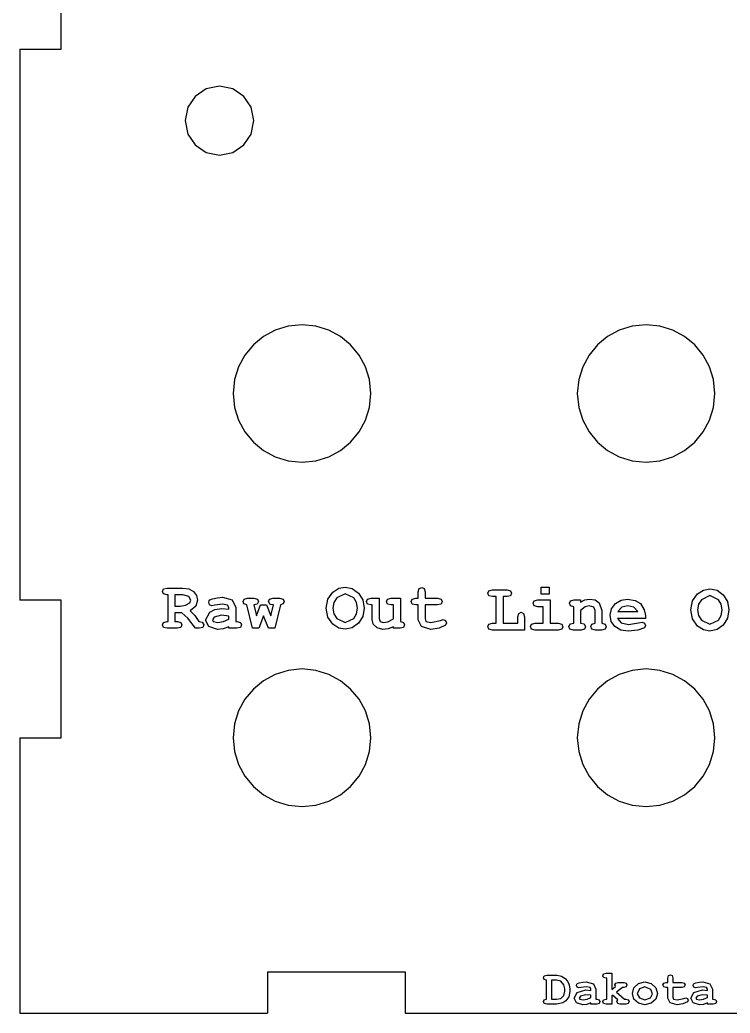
# Model space of a CAD drawing. Extents: x -1 to 139, y 154 to 298.
# Drawn here: x 0.1 to 51.7, y 154.1 to 226.2 of the extents above; entities that cross this region are included whole.
import ezdxf

# ---------------------------------------------------------------- set-up
doc = ezdxf.new("R2010")
doc.units = 0

msp = doc.modelspace()

# ---------------------------------------------------------------- linework, layer by layer
at = {"layer": 'VISIBLE'}
for p, q in [((3.132398, 224.052086), (3.132398, 234.052)), ((0.132292, 224.052086), (3.132398, 224.052086)), ((0.132292, 224.052086), (0.132292, 184.051634)), ((13.669825, 221.16934), (12.875428, 220.63415)), ((14.642379, 221.365569), (13.669825, 221.16934)), ((15.614933, 221.16934), (14.642379, 221.365569)), ((16.40933, 220.63415), (15.614933, 221.16934)), ((12.875428, 220.63415), (12.339507, 219.840246)), ((16.945251, 219.840246), (16.40933, 220.63415)), ((12.339507, 219.840246), (12.142383, 218.867873)), ((17.142375, 218.867873), (16.945251, 219.840246)), ((12.142383, 218.867873), (12.339507, 217.8955)), ((16.945251, 217.8955), (17.142375, 218.867873)), ((17.142375, 218.867873), (17.142375, 218.867873)), ((12.339507, 217.8955), (12.875428, 217.101595)), ((16.40933, 217.101595), (16.945251, 217.8955)), ((12.875428, 217.101595), (13.669825, 216.566405)), ((13.669825, 216.566405), (14.642379, 216.370176)), ((14.642379, 216.370176), (15.614933, 216.566405)), ((15.614933, 216.566405), (16.40933, 217.101595)), ((18.686831, 203.656588), (17.837721, 203.195908)), ((19.625078, 203.947721), (18.686831, 203.656588)), ((20.632372, 204.049227), (19.625078, 203.947721)), ((21.639665, 203.947721), (20.632372, 204.049227)), ((22.577912, 203.656588), (21.639665, 203.947721)), ((23.427022, 203.195908), (22.577912, 203.656588)), ((43.6868, 203.656588), (42.83769, 203.195908)), ((44.625047, 203.947721), (43.6868, 203.656588)), ((45.63234, 204.049227), (44.625047, 203.947721)), ((46.639634, 203.947721), (45.63234, 204.049227)), ((47.577881, 203.656588), (46.639634, 203.947721)), ((48.426991, 203.195908), (47.577881, 203.656588)), ((17.837721, 203.195908), (17.097838, 202.585759)), ((24.166905, 202.585759), (23.427022, 203.195908)), ((42.83769, 203.195908), (42.097807, 202.585759)), ((49.166874, 202.585759), (48.426991, 203.195908)), ((17.097838, 202.585759), (16.487272, 201.84622)), ((24.777471, 201.84622), (24.166905, 202.585759)), ((42.097807, 202.585759), (41.487241, 201.84622)), ((49.77744, 201.84622), (49.166874, 202.585759)), ((16.487272, 201.84622), (16.026114, 200.997369)), ((25.238629, 200.997369), (24.777471, 201.84622)), ((41.487241, 201.84622), (41.026082, 200.997369)), ((50.238598, 200.997369), (49.77744, 201.84622)), ((16.026114, 200.997369), (15.734452, 200.059287)), ((25.530291, 200.059287), (25.238629, 200.997369)), ((41.026082, 200.997369), (40.734421, 200.059287)), ((50.53026, 200.059287), (50.238598, 200.997369)), ((15.734452, 200.059287), (15.632379, 199.052051)), ((25.632364, 199.052051), (25.530291, 200.059287)), ((40.734421, 200.059287), (40.632347, 199.052051)), ((50.632333, 199.052051), (50.53026, 200.059287)), ((15.632379, 199.052051), (15.734452, 198.044815)), ((25.530291, 198.044815), (25.632364, 199.052051)), ((25.632364, 199.052051), (25.632364, 199.052051)), ((40.632347, 199.052051), (40.734421, 198.044815)), ((50.53026, 198.044815), (50.632333, 199.052051)), ((50.632333, 199.052051), (50.632333, 199.052051)), ((15.734452, 198.044815), (16.026114, 197.106732)), ((25.238629, 197.106732), (25.530291, 198.044815)), ((40.734421, 198.044815), (41.026082, 197.106732)), ((50.238598, 197.106732), (50.53026, 198.044815)), ((16.026114, 197.106732), (16.487272, 196.257882)), ((24.777471, 196.257882), (25.238629, 197.106732)), ((41.026082, 197.106732), (41.487241, 196.257882)), ((49.77744, 196.257882), (50.238598, 197.106732)), ((16.487272, 196.257882), (17.097838, 195.518343)), ((24.166905, 195.518343), (24.777471, 196.257882)), ((41.487241, 196.257882), (42.097807, 195.518343)), ((49.166874, 195.518343), (49.77744, 196.257882)), ((17.097838, 195.518343), (17.837721, 194.908194)), ((23.427022, 194.908194), (24.166905, 195.518343)), ((42.097807, 195.518343), (42.83769, 194.908194)), ((48.426991, 194.908194), (49.166874, 195.518343)), ((17.837721, 194.908194), (18.686831, 194.447513)), ((22.577912, 194.447513), (23.427022, 194.908194)), ((42.83769, 194.908194), (43.6868, 194.447513)), ((47.577881, 194.447513), (48.426991, 194.908194)), ((18.686831, 194.447513), (19.625078, 194.156381)), ((19.625078, 194.156381), (20.632372, 194.054874)), ((20.632372, 194.054874), (21.639665, 194.156381)), ((21.639665, 194.156381), (22.577912, 194.447513)), ((43.6868, 194.447513), (44.625047, 194.156381)), ((44.625047, 194.156381), (45.63234, 194.054874)), ((45.63234, 194.054874), (46.639634, 194.156381)), ((46.639634, 194.156381), (47.577881, 194.447513)), ((10.499987, 184.679378), (10.574745, 184.857834)), ((10.574745, 184.498509), (10.499987, 184.679378)), ((10.574745, 184.857834), (10.830371, 184.927769)), ((10.830371, 184.927769), (11.949339, 184.925388)), ((11.949339, 184.925388), (12.413566, 184.860275)), ((12.413566, 184.860275), (12.759626, 184.664937)), ((22.876154, 184.635971), (23.298179, 184.90908)), ((23.298179, 184.90908), (23.768435, 185.000116)), ((23.768435, 185.000116), (24.285113, 184.89039)), ((24.285113, 184.89039), (24.735474, 184.56121)), ((29.078709, 184.638381), (29.146233, 184.891595)), ((29.146233, 184.891595), (29.327099, 184.968766)), ((29.327099, 184.968766), (29.503145, 184.891595)), ((29.503145, 184.891595), (29.57308, 184.638381)), ((34.130956, 184.549177), (34.205714, 184.727633)), ((34.205714, 184.727633), (34.46134, 184.79757)), ((34.46134, 184.79757), (35.532076, 184.795189)), ((35.532076, 184.795189), (35.785293, 184.727665)), ((35.785293, 184.727665), (35.862461, 184.549209)), ((38.001522, 184.476829), (38.001522, 185.00014)), ((38.001522, 185.00014), (38.589946, 185.00014)), ((38.589946, 185.00014), (38.589946, 184.476829)), ((49.37689, 184.50577), (49.798914, 184.778879)), ((49.798914, 184.778879), (50.269169, 184.869915)), ((50.269169, 184.869915), (50.785848, 184.760189)), ((50.785848, 184.760189), (51.23621, 184.431012)), ((3.132398, 184.051634), (0.132292, 184.051634)), ((3.132398, 174.053042), (3.132398, 184.051634)), ((10.830371, 184.430985), (10.574745, 184.498509)), ((10.907542, 184.430985), (10.830371, 184.430985)), ((10.907542, 182.49691), (10.907542, 184.430985)), ((11.968632, 184.430985), (11.401913, 184.430985)), ((11.401913, 184.430985), (11.401913, 183.613466)), ((12.405126, 184.310407), (11.968632, 184.430985)), ((12.554643, 184.05237), (12.405126, 184.310407)), ((12.475061, 183.861857), (12.554643, 184.05237)), ((12.759626, 184.664937), (12.976667, 184.378564)), ((13.049014, 184.035518), (12.913966, 183.613495)), ((12.976667, 184.378564), (13.049014, 184.035518)), ((13.854478, 183.89803), (13.878595, 184.006552)), ((13.878595, 184.006552), (13.946119, 184.078897)), ((13.946119, 184.078897), (14.126986, 184.146421)), ((14.126986, 184.146421), (14.500779, 184.226002)), ((14.500779, 184.226002), (14.845634, 184.257353)), ((14.845634, 184.257353), (15.559458, 184.057193)), ((15.559458, 184.057193), (15.815084, 183.514591)), ((16.348039, 183.946261), (16.422798, 184.122307)), ((16.415563, 183.772629), (16.348039, 183.946261)), ((16.422798, 184.122307), (16.678424, 184.192241)), ((16.678424, 184.192241), (17.139034, 184.192241)), ((17.139034, 184.192241), (17.392248, 184.122307)), ((17.392248, 184.122307), (17.469419, 183.943851)), ((18.204947, 183.946261), (18.279706, 184.122307)), ((18.320702, 183.734044), (18.204947, 183.946261)), ((18.279706, 184.122307), (18.535332, 184.192241)), ((18.535332, 184.192241), (19.000764, 184.192241)), ((19.000764, 184.192241), (19.253979, 184.122307)), ((19.253979, 184.122307), (19.331149, 183.943851)), ((22.384195, 183.463947), (22.507185, 184.116277)), ((22.507185, 184.116277), (22.876154, 184.635971)), ((23.151073, 184.209122), (22.946693, 183.874517)), ((23.768435, 184.505746), (23.151073, 184.209122)), ((24.388208, 184.209122), (23.768435, 184.505746)), ((24.592588, 183.875723), (24.388208, 184.209122)), ((24.735474, 184.56121), (25.050183, 184.068648)), ((25.050183, 184.068648), (25.155086, 183.463947)), ((25.321485, 183.946261), (25.396243, 184.122307)), ((25.396243, 183.765395), (25.321485, 183.946261)), ((25.396243, 184.122307), (25.65187, 184.192241)), ((25.65187, 184.192241), (26.230646, 184.192241)), ((26.230646, 184.192241), (26.230646, 182.721184)), ((26.778072, 183.946261), (26.85283, 184.122307)), ((26.85283, 183.765395), (26.778072, 183.946261)), ((26.85283, 184.122307), (27.108457, 184.192241)), ((27.108457, 184.192241), (27.781284, 184.192241)), ((27.781284, 184.192241), (27.781284, 182.49691)), ((28.569868, 183.946261), (28.644626, 184.122307)), ((28.644626, 183.765395), (28.569868, 183.946261)), ((28.644626, 184.122307), (28.900253, 184.192241)), ((28.900253, 184.192241), (29.078709, 184.192241)), ((29.078709, 184.192241), (29.078709, 184.638381)), ((29.57308, 184.638381), (29.57308, 184.192241)), ((29.57308, 184.192241), (30.487063, 184.192241)), ((30.487063, 184.192241), (30.74028, 184.122307)), ((30.74028, 184.122307), (30.817448, 183.943851)), ((34.205714, 184.368311), (34.130956, 184.549177)), ((34.46134, 184.300786), (34.205714, 184.368311)), ((34.748318, 184.300786), (34.46134, 184.300786)), ((34.748318, 182.366709), (34.748318, 184.300786)), ((35.532076, 184.300818), (35.242688, 184.300786)), ((35.242688, 184.300786), (35.242688, 182.366709)), ((35.785293, 184.368342), (35.532076, 184.300818)), ((35.862461, 184.549209), (35.785293, 184.368342)), ((37.434804, 183.81606), (37.509561, 183.992105)), ((37.509561, 183.992105), (37.765188, 184.06204)), ((37.765188, 184.06204), (38.657468, 184.06204)), ((38.589946, 184.476829), (38.001522, 184.476829)), ((38.657468, 184.06204), (38.657468, 182.366709)), ((40.075472, 183.81606), (40.150229, 183.992105)), ((40.150229, 183.992105), (40.405856, 184.06204)), ((40.405856, 184.06204), (40.876113, 184.06204)), ((40.876113, 183.895644), (41.172734, 184.069276)), ((40.876113, 184.06204), (40.876113, 183.895644)), ((41.172734, 184.069276), (41.527236, 184.127154)), ((41.527236, 184.127154), (41.92032, 184.059027)), ((41.92032, 184.059027), (42.221766, 183.854647)), ((43.401023, 183.799179), (43.815813, 184.04516)), ((43.815813, 184.04516), (44.28848, 184.127154)), ((44.28848, 184.127154), (44.84073, 184.021046)), ((44.84073, 184.021046), (45.216936, 183.791946)), ((48.884929, 183.333746), (49.007919, 183.986077)), ((49.007919, 183.986077), (49.37689, 184.50577)), ((49.651807, 184.078923), (49.447429, 183.744317)), ((50.269169, 184.375544), (49.651807, 184.078923)), ((50.888942, 184.078923), (50.269169, 184.375544)), ((51.093322, 183.745522), (50.888942, 184.078923)), ((51.23621, 184.431012), (51.550919, 183.938447)), ((11.401913, 183.613466), (11.787764, 183.613466)), ((11.787764, 183.613466), (12.171203, 183.678577)), ((12.171203, 183.678577), (12.475061, 183.861857)), ((12.913966, 183.613495), (12.506411, 183.278287)), ((12.506411, 183.278287), (12.841619, 182.926196)), ((13.922002, 183.714751), (13.854478, 183.89803)), ((14.090812, 183.644816), (13.922002, 183.714751)), ((13.924414, 183.17456), (14.30303, 183.375323)), ((14.293383, 183.676167), (14.090812, 183.644816)), ((14.862513, 183.762982), (14.293383, 183.676167)), ((14.30303, 183.375323), (14.802224, 183.442244)), ((14.802224, 183.442244), (15.320711, 183.394013)), ((15.224249, 183.693047), (14.862513, 183.762982)), ((15.320711, 183.512178), (15.224249, 183.693047)), ((15.320711, 183.394013), (15.320711, 183.512178)), ((15.815084, 183.514591), (15.815084, 182.49691)), ((16.620547, 183.697871), (16.415563, 183.772629)), ((17.035336, 182.002537), (16.620547, 183.697871)), ((17.382602, 183.755748), (17.126976, 183.697871)), ((17.126976, 183.697871), (17.315078, 182.91411)), ((17.315078, 182.91411), (17.621347, 183.717161)), ((17.469419, 183.943851), (17.382602, 183.755748)), ((17.621347, 183.717161), (18.060253, 183.717161)), ((18.060253, 183.717161), (18.368934, 182.91411)), ((18.561859, 183.697871), (18.320702, 183.734044)), ((18.368934, 182.91411), (18.561859, 183.697871)), ((19.068288, 183.697871), (18.663145, 182.002537)), ((19.263625, 183.775039), (19.068288, 183.697871)), ((19.331149, 183.943851), (19.263625, 183.775039)), ((22.507185, 182.812221), (22.384195, 183.463947)), ((22.946693, 183.874517), (22.878566, 183.463947)), ((22.878566, 183.463947), (22.946693, 183.053378)), ((24.660715, 183.463947), (24.592588, 183.875723)), ((24.592588, 183.052172), (24.660715, 183.463947)), ((24.660715, 183.463947), (24.660715, 183.463947)), ((25.155086, 183.463947), (25.050183, 182.860452)), ((25.155086, 183.463947), (25.155086, 183.463947)), ((25.65187, 183.697871), (25.396243, 183.765395)), ((25.736274, 183.697871), (25.65187, 183.697871)), ((25.736274, 182.634369), (25.736274, 183.697871)), ((27.108457, 183.697871), (26.85283, 183.765395)), ((27.286913, 183.697871), (27.108457, 183.697871)), ((27.286913, 182.689833), (27.286913, 183.697871)), ((28.900253, 183.697871), (28.644626, 183.765395)), ((29.078709, 183.697871), (28.900253, 183.697871)), ((29.078709, 182.610252), (29.078709, 183.697871)), ((29.57308, 183.697871), (29.57308, 182.706716)), ((30.487063, 183.697871), (29.57308, 183.697871)), ((30.74028, 183.765395), (30.487063, 183.697871)), ((30.817448, 183.943851), (30.74028, 183.765395)), ((37.511974, 183.635194), (37.434804, 183.81606)), ((37.765188, 183.567669), (37.511974, 183.635194)), ((38.163097, 183.567669), (37.765188, 183.567669)), ((38.163097, 182.366709), (38.163097, 183.567669)), ((40.150229, 183.637604), (40.075472, 183.81606)), ((40.38174, 183.567669), (40.150229, 183.637604)), ((40.38174, 182.366709), (40.38174, 183.567669)), ((41.201674, 183.565259), (40.876113, 183.285515)), ((40.876113, 183.285515), (40.876113, 182.366709)), ((41.503119, 183.632781), (41.201674, 183.565259)), ((41.843151, 183.536319), (41.503119, 183.632781)), ((41.929968, 183.299985), (41.843151, 183.536319)), ((41.929968, 182.366709), (41.929968, 183.299985)), ((42.221766, 183.854647), (42.424339, 183.285515)), ((42.424339, 183.285515), (42.424339, 182.366709)), ((43.017584, 182.95272), (43.113444, 183.424784)), ((43.113444, 183.424784), (43.401023, 183.799179)), ((43.866456, 183.526672), (43.567422, 183.210757)), ((44.300539, 183.632781), (43.866456, 183.526672)), ((44.737032, 183.526672), (44.300539, 183.632781)), ((45.033656, 183.210757), (44.737032, 183.526672)), ((45.216936, 183.791946), (45.50391, 183.350629)), ((45.50391, 183.350629), (45.581081, 182.926193)), ((49.007919, 182.68202), (48.884929, 183.333746)), ((49.447429, 183.744317), (49.379303, 183.333746)), ((49.379303, 183.333746), (49.447429, 182.923178)), ((51.161449, 183.333746), (51.093322, 183.745522)), ((51.093322, 182.921971), (51.161449, 183.333746)), ((51.161449, 183.333746), (51.161449, 183.333746)), ((51.550919, 183.938447), (51.655822, 183.333746)), ((51.655822, 183.333746), (51.550919, 182.730252)), ((51.655822, 183.333746), (51.655822, 183.333746)), ((11.891461, 183.119122), (11.401913, 183.119093)), ((11.401913, 183.119093), (11.401913, 182.49691)), ((12.338204, 182.745931), (11.891461, 183.119122)), ((12.887439, 182.002566), (12.338204, 182.745931)), ((12.841619, 182.926196), (13.140654, 182.496939)), ((13.608498, 182.598195), (13.924414, 183.17456)), ((13.85689, 182.130351), (13.608498, 182.598195)), ((14.254798, 182.798355), (14.11975, 182.607842)), ((14.11975, 182.607842), (14.184863, 182.494497)), ((14.773285, 182.94546), (14.254798, 182.798355)), ((15.320711, 182.887583), (14.773285, 182.94546)), ((14.91798, 182.48485), (15.320711, 182.675366)), ((15.320711, 182.675366), (15.320711, 182.887583)), ((17.843212, 182.91411), (17.500769, 182.002537)), ((18.204947, 182.002537), (17.843212, 182.91411)), ((22.876154, 182.294337), (22.507185, 182.812221)), ((22.946693, 183.053378), (23.151073, 182.718773)), ((23.151073, 182.718773), (23.768435, 182.424562)), ((23.768435, 182.424562), (24.388208, 182.718773)), ((24.388208, 182.718773), (24.592588, 183.052172)), ((25.050183, 182.860452), (24.735474, 182.366685)), ((25.811033, 182.308807), (25.736274, 182.634369)), ((26.230646, 182.721184), (26.305404, 182.489674)), ((26.860064, 182.475203), (27.286913, 182.689833)), ((29.307806, 182.120705), (29.078709, 182.610252)), ((29.57308, 182.706716), (29.638191, 182.49691)), ((29.999926, 182.417326), (30.699282, 182.578901)), ((30.699282, 182.578901), (30.892208, 182.641602)), ((30.892208, 182.641602), (31.058605, 182.569255)), ((31.058605, 182.569255), (31.130952, 182.393212)), ((36.308601, 182.834552), (36.376125, 183.087769)), ((36.308601, 182.366709), (36.308601, 182.834552)), ((36.376125, 183.087769), (36.556994, 183.164937)), ((36.556994, 183.164937), (36.733037, 183.087769)), ((36.733037, 183.087769), (36.802974, 182.834552)), ((36.802974, 182.834552), (36.802974, 181.872338)), ((43.10621, 182.501756), (43.017584, 182.95272)), ((43.372086, 182.127962), (43.10621, 182.501756)), ((45.581081, 182.716387), (43.552952, 182.716387)), ((43.552952, 182.716387), (43.825459, 182.405293)), ((43.567422, 183.210757), (45.033656, 183.210757)), ((45.581081, 182.926193), (45.581081, 182.716387)), ((49.37689, 182.164136), (49.007919, 182.68202)), ((49.447429, 182.923178), (49.651807, 182.588572)), ((49.651807, 182.588572), (50.269169, 182.294361)), ((50.269169, 182.294361), (50.888942, 182.588572)), ((50.888942, 182.588572), (51.093322, 182.921971)), ((51.550919, 182.730252), (51.23621, 182.236483)), ((10.499987, 182.25093), (10.577157, 182.426973)), ((10.574745, 182.070061), (10.499987, 182.25093)), ((10.830371, 182.002537), (10.574745, 182.070061)), ((10.577157, 182.426973), (10.830371, 182.49691)), ((10.830371, 182.49691), (10.907542, 182.49691)), ((11.580369, 182.002537), (10.830371, 182.002537)), ((11.401913, 182.49691), (11.580369, 182.49691)), ((11.580369, 182.49691), (11.833584, 182.426973)), ((11.833584, 182.070061), (11.580369, 182.002537)), ((11.833584, 182.426973), (11.910754, 182.248517)), ((11.910754, 182.248517), (11.833584, 182.070061)), ((13.169593, 182.002566), (12.887439, 182.002566)), ((13.140654, 182.496939), (13.389045, 182.458352)), ((13.422807, 182.07009), (13.169593, 182.002566)), ((13.389045, 182.458352), (13.497566, 182.248546)), ((13.497566, 182.248546), (13.422807, 182.07009)), ((14.50319, 181.920545), (13.85689, 182.130351)), ((14.184863, 182.494497), (14.515247, 182.414916)), ((14.910745, 181.971186), (14.50319, 181.920545)), ((14.515247, 182.414916), (14.91798, 182.48485)), ((15.320711, 182.118292), (14.910745, 181.971186)), ((15.320711, 182.002537), (15.320711, 182.118292)), ((15.899489, 182.002537), (15.320711, 182.002537)), ((15.815084, 182.49691), (15.899489, 182.49691)), ((15.899489, 182.49691), (16.152704, 182.426973)), ((16.152704, 182.070061), (15.899489, 182.002537)), ((16.152704, 182.426973), (16.229874, 182.248517)), ((16.229874, 182.248517), (16.152704, 182.070061)), ((17.500769, 182.002537), (17.035336, 182.002537)), ((18.663145, 182.002537), (18.204947, 182.002537)), ((23.298179, 182.021226), (22.876154, 182.294337)), ((23.768435, 181.930189), (23.298179, 182.021226)), ((24.285113, 182.039313), (23.768435, 181.930189)), ((24.735474, 182.366685), (24.285113, 182.039313)), ((26.093187, 182.02424), (25.811033, 182.308807)), ((26.515212, 181.922955), (26.093187, 182.02424)), ((26.305404, 182.489674), (26.539326, 182.417326)), ((26.88177, 181.971186), (26.515212, 181.922955)), ((26.539326, 182.417326), (26.860064, 182.475203)), ((27.286913, 182.115881), (26.88177, 181.971186)), ((27.286913, 182.002537), (27.286913, 182.115881)), ((27.75717, 182.002537), (27.286913, 182.002537)), ((28.010384, 182.070061), (27.75717, 182.002537)), ((27.781284, 182.49691), (28.012794, 182.426973)), ((28.087554, 182.248517), (28.010384, 182.070061)), ((28.012794, 182.426973), (28.087554, 182.248517)), ((29.999926, 181.922955), (29.307806, 182.120705)), ((29.638191, 182.49691), (29.999926, 182.417326)), ((30.585938, 182.017007), (29.999926, 181.922955)), ((31.053781, 182.226813), (30.585938, 182.017007)), ((31.130952, 182.393212), (31.053781, 182.226813)), ((34.130956, 182.120728), (34.205714, 182.296774)), ((34.205714, 181.939862), (34.130956, 182.120728)), ((34.205714, 182.296774), (34.46134, 182.366709)), ((34.46134, 181.872338), (34.205714, 181.939862)), ((34.46134, 182.366709), (34.748318, 182.366709)), ((36.802974, 181.872338), (34.46134, 181.872338)), ((35.242688, 182.366709), (36.308601, 182.366709)), ((37.239467, 182.120728), (37.314225, 182.296774)), ((37.314225, 181.939862), (37.239467, 182.120728)), ((37.314225, 182.296774), (37.569852, 182.366709)), ((37.569852, 181.872338), (37.314225, 181.939862)), ((37.569852, 182.366709), (38.163097, 182.366709)), ((39.250716, 181.872338), (37.569852, 181.872338)), ((38.657468, 182.366709), (39.250716, 182.366709)), ((39.250716, 182.366709), (39.50393, 182.296774)), ((39.50393, 181.939862), (39.250716, 181.872338)), ((39.50393, 182.296774), (39.581101, 182.118318)), ((39.581101, 182.118318), (39.50393, 181.939862)), ((40.017594, 182.120728), (40.133349, 182.330535)), ((40.092352, 181.939862), (40.017594, 182.120728)), ((40.347979, 181.872338), (40.092352, 181.939862)), ((40.133349, 182.330535), (40.38174, 182.366709)), ((40.909874, 181.872338), (40.347979, 181.872338)), ((40.876113, 182.366709), (41.122093, 182.330535)), ((41.163088, 181.939862), (40.909874, 181.872338)), ((41.122093, 182.330535), (41.240259, 182.118318)), ((41.240259, 182.118318), (41.163088, 181.939862)), ((41.623697, 182.120728), (41.698455, 182.296774)), ((41.698455, 181.939862), (41.623697, 182.120728)), ((41.698455, 182.296774), (41.929968, 182.366709)), ((41.954082, 181.872338), (41.698455, 181.939862)), ((42.400222, 181.872338), (41.954082, 181.872338)), ((42.653439, 181.939862), (42.400222, 181.872338)), ((42.424339, 182.366709), (42.655849, 182.296774)), ((42.730607, 182.118318), (42.653439, 181.939862)), ((42.655849, 182.296774), (42.730607, 182.118318)), ((43.788081, 181.876558), (43.372086, 182.127962)), ((44.322243, 181.792757), (43.788081, 181.876558)), ((43.825459, 182.405293), (44.358417, 182.287127)), ((45.04089, 181.872338), (44.322243, 181.792757)), ((44.358417, 182.287127), (45.089121, 182.405293)), ((45.511147, 182.043557), (45.04089, 181.872338)), ((45.089121, 182.405293), (45.349571, 182.453526)), ((45.349571, 182.453526), (45.51597, 182.383589)), ((45.583492, 182.207546), (45.511147, 182.043557)), ((45.51597, 182.383589), (45.583492, 182.207546)), ((49.798914, 181.891027), (49.37689, 182.164136)), ((50.269169, 181.79999), (49.798914, 181.891027)), ((50.785848, 181.909114), (50.269169, 181.79999)), ((51.23621, 182.236483), (50.785848, 181.909114)), ((19.625078, 178.947752), (18.686831, 178.65662)), ((20.632372, 179.049258), (19.625078, 178.947752)), ((21.639665, 178.947752), (20.632372, 179.049258)), ((22.577912, 178.65662), (21.639665, 178.947752)), ((44.625047, 178.947752), (43.6868, 178.65662)), ((45.63234, 179.049258), (44.625047, 178.947752)), ((46.639634, 178.947752), (45.63234, 179.049258)), ((47.577881, 178.65662), (46.639634, 178.947752)), ((17.837721, 178.195939), (17.097838, 177.58579)), ((18.686831, 178.65662), (17.837721, 178.195939)), ((23.427022, 178.195939), (22.577912, 178.65662)), ((24.166905, 177.58579), (23.427022, 178.195939)), ((42.83769, 178.195939), (42.097807, 177.58579)), ((43.6868, 178.65662), (42.83769, 178.195939)), ((48.426991, 178.195939), (47.577881, 178.65662)), ((49.166874, 177.58579), (48.426991, 178.195939)), ((17.097838, 177.58579), (16.487272, 176.846251)), ((24.777471, 176.846251), (24.166905, 177.58579)), ((42.097807, 177.58579), (41.487241, 176.846251)), ((49.77744, 176.846251), (49.166874, 177.58579)), ((16.487272, 176.846251), (16.026114, 175.997401)), ((25.238629, 175.997401), (24.777471, 176.846251)), ((41.487241, 176.846251), (41.026082, 175.997401)), ((50.238598, 175.997401), (49.77744, 176.846251)), ((16.026114, 175.997401), (15.734452, 175.059318)), ((25.530291, 175.059318), (25.238629, 175.997401)), ((41.026082, 175.997401), (40.734421, 175.059318)), ((50.53026, 175.059318), (50.238598, 175.997401)), ((15.734452, 175.059318), (15.632379, 174.052082)), ((25.632364, 174.052082), (25.530291, 175.059318)), ((40.734421, 175.059318), (40.632347, 174.052082)), ((50.632333, 174.052082), (50.53026, 175.059318)), ((0.132292, 174.053042), (3.132398, 174.053042)), ((0.132292, 174.053042), (0.132292, 154.053213)), ((15.632379, 174.052082), (15.734452, 173.044846)), ((25.530291, 173.044846), (25.632364, 174.052082)), ((25.632364, 174.052082), (25.632364, 174.052082)), ((40.632347, 174.052082), (40.734421, 173.044846)), ((50.53026, 173.044846), (50.632333, 174.052082)), ((50.632333, 174.052082), (50.632333, 174.052082)), ((15.734452, 173.044846), (16.026114, 172.106763)), ((25.238629, 172.106763), (25.530291, 173.044846)), ((40.734421, 173.044846), (41.026082, 172.106763)), ((50.238598, 172.106763), (50.53026, 173.044846)), ((16.026114, 172.106763), (16.487272, 171.257913)), ((24.777471, 171.257913), (25.238629, 172.106763)), ((41.026082, 172.106763), (41.487241, 171.257913)), ((49.77744, 171.257913), (50.238598, 172.106763)), ((16.487272, 171.257913), (17.097838, 170.518374)), ((24.166905, 170.518374), (24.777471, 171.257913)), ((41.487241, 171.257913), (42.097807, 170.518374)), ((49.166874, 170.518374), (49.77744, 171.257913)), ((17.097838, 170.518374), (17.837721, 169.908225)), ((23.427022, 169.908225), (24.166905, 170.518374)), ((42.097807, 170.518374), (42.83769, 169.908225)), ((48.426991, 169.908225), (49.166874, 170.518374)), ((17.837721, 169.908225), (18.686831, 169.447544)), ((22.577912, 169.447544), (23.427022, 169.908225)), ((42.83769, 169.908225), (43.6868, 169.447544)), ((47.577881, 169.447544), (48.426991, 169.908225)), ((18.686831, 169.447544), (19.625078, 169.156412)), ((19.625078, 169.156412), (20.632372, 169.054906)), ((20.632372, 169.054906), (21.639665, 169.156412)), ((21.639665, 169.156412), (22.577912, 169.447544)), ((43.6868, 169.447544), (44.625047, 169.156412)), ((44.625047, 169.156412), (45.63234, 169.054906)), ((45.63234, 169.054906), (46.639634, 169.156412)), ((46.639634, 169.156412), (47.577881, 169.447544)), ((18.132402, 157.050939), (18.132402, 154.053213)), ((18.132402, 157.050939), (28.132317, 157.050939)), ((28.132317, 157.050939), (28.132317, 154.053213)), ((38.185296, 156.626392), (38.238694, 156.75386)), ((38.238694, 156.498923), (38.185296, 156.626392)), ((38.238694, 156.75386), (38.421283, 156.803813)), ((38.421283, 156.803813), (39.160255, 156.801961)), ((39.160255, 156.801961), (39.496149, 156.738228)), ((39.496149, 156.738228), (39.761422, 156.576309)), ((39.761422, 156.576309), (39.918172, 156.373048)), ((42.488204, 156.772809), (42.541602, 156.898555)), ((42.541602, 156.643619), (42.488204, 156.772809)), ((42.541602, 156.898555), (42.724191, 156.948508)), ((42.724191, 156.595385), (42.541602, 156.643619)), ((42.724191, 156.948508), (43.137602, 156.948508)), ((42.784481, 156.595385), (42.724191, 156.595385)), ((42.784481, 155.067492), (42.784481, 156.595385)), ((43.137602, 156.948508), (43.137602, 155.758231)), ((47.221747, 156.596981), (47.269978, 156.777847)), ((47.221747, 156.278309), (47.221747, 156.596981)), ((47.269978, 156.777847), (47.399169, 156.832967)), ((47.399169, 156.832967), (47.524914, 156.777847)), ((47.524914, 156.777847), (47.574868, 156.596981)), ((47.574868, 156.596981), (47.574868, 156.278309)), ((38.404058, 156.44897), (38.238694, 156.498923)), ((38.404058, 155.067492), (38.404058, 156.44897)), ((39.129249, 156.44897), (38.757179, 156.44897)), ((38.757179, 156.44897), (38.757179, 155.067492)), ((39.441028, 156.3749), (39.129249, 156.44897)), ((39.66668, 156.106184), (39.441028, 156.3749)), ((39.730416, 155.813352), (39.66668, 156.106184)), ((39.730416, 155.646265), (39.730416, 155.813352)), ((39.918172, 156.373048), (40.042195, 156.116389)), ((40.042195, 156.116389), (40.083536, 155.80461)), ((40.581352, 156.068299), (40.598576, 156.145814)), ((40.629582, 155.937386), (40.581352, 156.068299)), ((40.598576, 156.145814), (40.646807, 156.197489)), ((40.750161, 155.887432), (40.629582, 155.937386)), ((40.646807, 156.197489), (40.775997, 156.24572)), ((40.894853, 155.909816), (40.750161, 155.887432)), ((40.775997, 156.24572), (41.042991, 156.302566)), ((41.301372, 155.971826), (40.894853, 155.909816)), ((41.042991, 156.302566), (41.289315, 156.32495)), ((41.289315, 156.32495), (41.799187, 156.181979)), ((41.559753, 155.921873), (41.301372, 155.971826)), ((41.628656, 155.792683), (41.559753, 155.921873)), ((41.799187, 156.181979), (41.981776, 155.794408)), ((43.137602, 155.758231), (43.413207, 155.980439)), ((43.370144, 156.101017), (43.423545, 156.228485)), ((43.413207, 155.980439), (43.370144, 156.101017)), ((43.423545, 156.228485), (43.604411, 156.278438)), ((43.9093, 155.925318), (43.480388, 155.577365)), ((43.604411, 156.278438), (44.007484, 156.278438)), ((44.007484, 155.925318), (43.9093, 155.925318)), ((44.007484, 156.278438), (44.188351, 156.228485)), ((44.188351, 155.973549), (44.007484, 155.925318)), ((44.188351, 156.228485), (44.243474, 156.101017)), ((44.243474, 156.101017), (44.188351, 155.973549)), ((44.634491, 155.470566), (44.751624, 155.885699)), ((44.751624, 155.885699), (45.087518, 156.207813)), ((45.147808, 155.818389), (44.987611, 155.463547)), ((45.087518, 156.207813), (45.547437, 156.324947)), ((45.547437, 155.971697), (45.147808, 155.818389)), ((45.547437, 156.324947), (46.010801, 156.204368)), ((45.986684, 155.778773), (45.547437, 155.971697)), ((46.010801, 156.204368), (46.34842, 155.882255)), ((46.34842, 155.882255), (46.462106, 155.467121)), ((46.85829, 156.10261), (46.91169, 156.228356)), ((46.91169, 155.973419), (46.85829, 156.10261)), ((46.91169, 156.228356), (47.094279, 156.278309)), ((47.094279, 155.925188), (46.91169, 155.973419)), ((47.094279, 156.278309), (47.221747, 156.278309)), ((47.221747, 155.925188), (47.094279, 155.925188)), ((47.221747, 155.148322), (47.221747, 155.925188)), ((47.574868, 156.278309), (48.22771, 156.278309)), ((47.574868, 155.925188), (47.574868, 155.217223)), ((48.22771, 155.925188), (47.574868, 155.925188)), ((48.22771, 156.278309), (48.408577, 156.228356)), ((48.408577, 155.973419), (48.22771, 155.925188)), ((48.408577, 156.228356), (48.4637, 156.100887)), ((48.4637, 156.100887), (48.408577, 155.973419)), ((49.049362, 156.068169), (49.066587, 156.145684)), ((49.097593, 155.937256), (49.049362, 156.068169)), ((49.066587, 156.145684), (49.114817, 156.19736)), ((49.218172, 155.887303), (49.097593, 155.937256)), ((49.114817, 156.19736), (49.244008, 156.24559)), ((49.362867, 155.909687), (49.218172, 155.887303)), ((49.244008, 156.24559), (49.511001, 156.302436)), ((49.769385, 155.971697), (49.362867, 155.909687)), ((49.511001, 156.302436), (49.757326, 156.32482)), ((49.757326, 156.32482), (50.267198, 156.18185)), ((50.027766, 155.921744), (49.769385, 155.971697)), ((50.096669, 155.792553), (50.027766, 155.921744)), ((50.267198, 156.18185), (50.449787, 155.794278)), ((39.132694, 155.067492), (39.44964, 155.12778)), ((39.44964, 155.12778), (39.65979, 155.329318)), ((39.65979, 155.329318), (39.730416, 155.646265)), ((40.007744, 155.237894), (39.807931, 154.955396)), ((40.083536, 155.635801), (40.007744, 155.237894)), ((40.083536, 155.80461), (40.083536, 155.635801)), ((40.405653, 155.13984), (40.631305, 155.551526)), ((40.583074, 154.805666), (40.405653, 155.13984)), ((40.631305, 155.551526), (41.258308, 155.742729)), ((40.867292, 155.28281), (40.77083, 155.14673)), ((40.77083, 155.14673), (40.817338, 155.06577)), ((41.237639, 155.387884), (40.867292, 155.28281)), ((41.628656, 155.346543), (41.237639, 155.387884)), ((41.258308, 155.742729), (41.628656, 155.708278)), ((41.340991, 155.05888), (41.628656, 155.194961)), ((41.628656, 155.708278), (41.628656, 155.792683)), ((41.628656, 155.194961), (41.628656, 155.346543)), ((41.981776, 155.794408), (41.981776, 155.067495)), ((43.20306, 155.355158), (43.137602, 155.301757)), ((43.137602, 155.301757), (43.137602, 154.714372)), ((43.576849, 155.024429), (43.20306, 155.355158)), ((43.480388, 155.577365), (44.057438, 155.067492)), ((44.749899, 155.070937), (44.634491, 155.470566)), ((44.987611, 155.463547), (45.149531, 155.15349)), ((45.149531, 155.15349), (45.547437, 155.01052)), ((45.547437, 155.01052), (45.947066, 155.15349)), ((45.947066, 155.15349), (46.108985, 155.465269)), ((46.108985, 155.465269), (45.986684, 155.778773)), ((46.108985, 155.465269), (46.108985, 155.465269)), ((46.462106, 155.467121), (46.34842, 155.07266)), ((46.462106, 155.467121), (46.462106, 155.467121)), ((47.385389, 154.798647), (47.221747, 155.148322)), ((47.574868, 155.217223), (47.621376, 155.067363)), ((47.879757, 155.01052), (48.379295, 155.125928)), ((48.379295, 155.125928), (48.517098, 155.170714)), ((48.517098, 155.170714), (48.635954, 155.119038)), ((48.635954, 155.119038), (48.68763, 154.993293)), ((48.873663, 155.13971), (49.099318, 155.551396)), ((49.051085, 154.805537), (48.873663, 155.13971)), ((49.099318, 155.551396), (49.726322, 155.7426)), ((49.335305, 155.28268), (49.238843, 155.1466)), ((49.238843, 155.1466), (49.285352, 155.06564)), ((49.705652, 155.387754), (49.335305, 155.28268)), ((50.096669, 155.346413), (49.705652, 155.387754)), ((49.726322, 155.7426), (50.096669, 155.708148)), ((49.809004, 155.058751), (50.096669, 155.194831)), ((50.096669, 155.708148), (50.096669, 155.792553)), ((50.096669, 155.194831), (50.096669, 155.346413)), ((50.449787, 155.794278), (50.449787, 155.067365)), ((38.185296, 154.891664), (38.238694, 155.019132)), ((38.238694, 154.762473), (38.185296, 154.891664)), ((38.238694, 155.019132), (38.404058, 155.067363)), ((38.421283, 154.714242), (38.238694, 154.762473)), ((38.404058, 155.067363), (38.404058, 155.067492)), ((39.130971, 154.714242), (38.421283, 154.714242)), ((38.757179, 155.067492), (39.132694, 155.067492)), ((39.577108, 154.795202), (39.130971, 154.714242)), ((39.807931, 154.955396), (39.577108, 154.795202)), ((41.044713, 154.655804), (40.583074, 154.805666)), ((40.817338, 155.06577), (41.053328, 155.008927)), ((41.335823, 154.691978), (41.044713, 154.655804)), ((41.053328, 155.008927), (41.340991, 155.05888)), ((41.628656, 154.797054), (41.335823, 154.691978)), ((41.628656, 154.714372), (41.628656, 154.797054)), ((42.042067, 154.714375), (41.628656, 154.714372)), ((41.981776, 155.067495), (42.042067, 155.067495)), ((42.042067, 155.067495), (42.222933, 155.017542)), ((42.222933, 154.762605), (42.042067, 154.714375)), ((42.222933, 155.017542), (42.278054, 154.890074)), ((42.278054, 154.890074), (42.222933, 154.762605)), ((42.488204, 154.891793), (42.543325, 155.017539)), ((42.541602, 154.762603), (42.488204, 154.891793)), ((42.724191, 154.714372), (42.541602, 154.762603)), ((42.543325, 155.017539), (42.724191, 155.067492)), ((42.724191, 155.067492), (42.784481, 155.067492)), ((43.137602, 154.714372), (42.724191, 154.714372)), ((43.518284, 154.891793), (43.576849, 155.024429)), ((43.571682, 154.762603), (43.518284, 154.891793)), ((43.754271, 154.714372), (43.571682, 154.762603)), ((44.160792, 154.714372), (43.754271, 154.714372)), ((44.057438, 155.067492), (44.160792, 155.067492)), ((44.160792, 155.067492), (44.341658, 155.017539)), ((44.341658, 154.762603), (44.160792, 154.714372)), ((44.341658, 155.017539), (44.396779, 154.890071)), ((44.396779, 154.890071), (44.341658, 154.762603)), ((45.085795, 154.76777), (44.749899, 155.070937)), ((45.547437, 154.657526), (45.085795, 154.76777)), ((46.012524, 154.769493), (45.547437, 154.657526)), ((46.34842, 155.07266), (46.012524, 154.769493)), ((47.879757, 154.657397), (47.385389, 154.798647)), ((47.621376, 155.067363), (47.879757, 155.01052)), ((48.298335, 154.724577), (47.879757, 154.657397)), ((48.632509, 154.874437), (48.298335, 154.724577)), ((48.68763, 154.993293), (48.632509, 154.874437)), ((49.512726, 154.655674), (49.051085, 154.805537)), ((49.285352, 155.06564), (49.521339, 155.008797)), ((49.803837, 154.691848), (49.512726, 154.655674)), ((49.521339, 155.008797), (49.809004, 155.058751)), ((50.096669, 154.796924), (49.803837, 154.691848)), ((50.096669, 154.714242), (50.096669, 154.796924)), ((50.510075, 154.714245), (50.096669, 154.714242)), ((50.449787, 155.067365), (50.510075, 155.067365)), ((50.510075, 155.067365), (50.690944, 155.017412)), ((50.690944, 154.762476), (50.510075, 154.714245)), ((50.690944, 155.017412), (50.746064, 154.889944)), ((50.746064, 154.889944), (50.690944, 154.762476)), ((0.132292, 154.053213), (18.132402, 154.053213)), ((28.132317, 154.053213), (88.132333, 154.053213))]:
    msp.add_line(p, q, dxfattribs=at)

doc.saveas('drawing.dxf')
